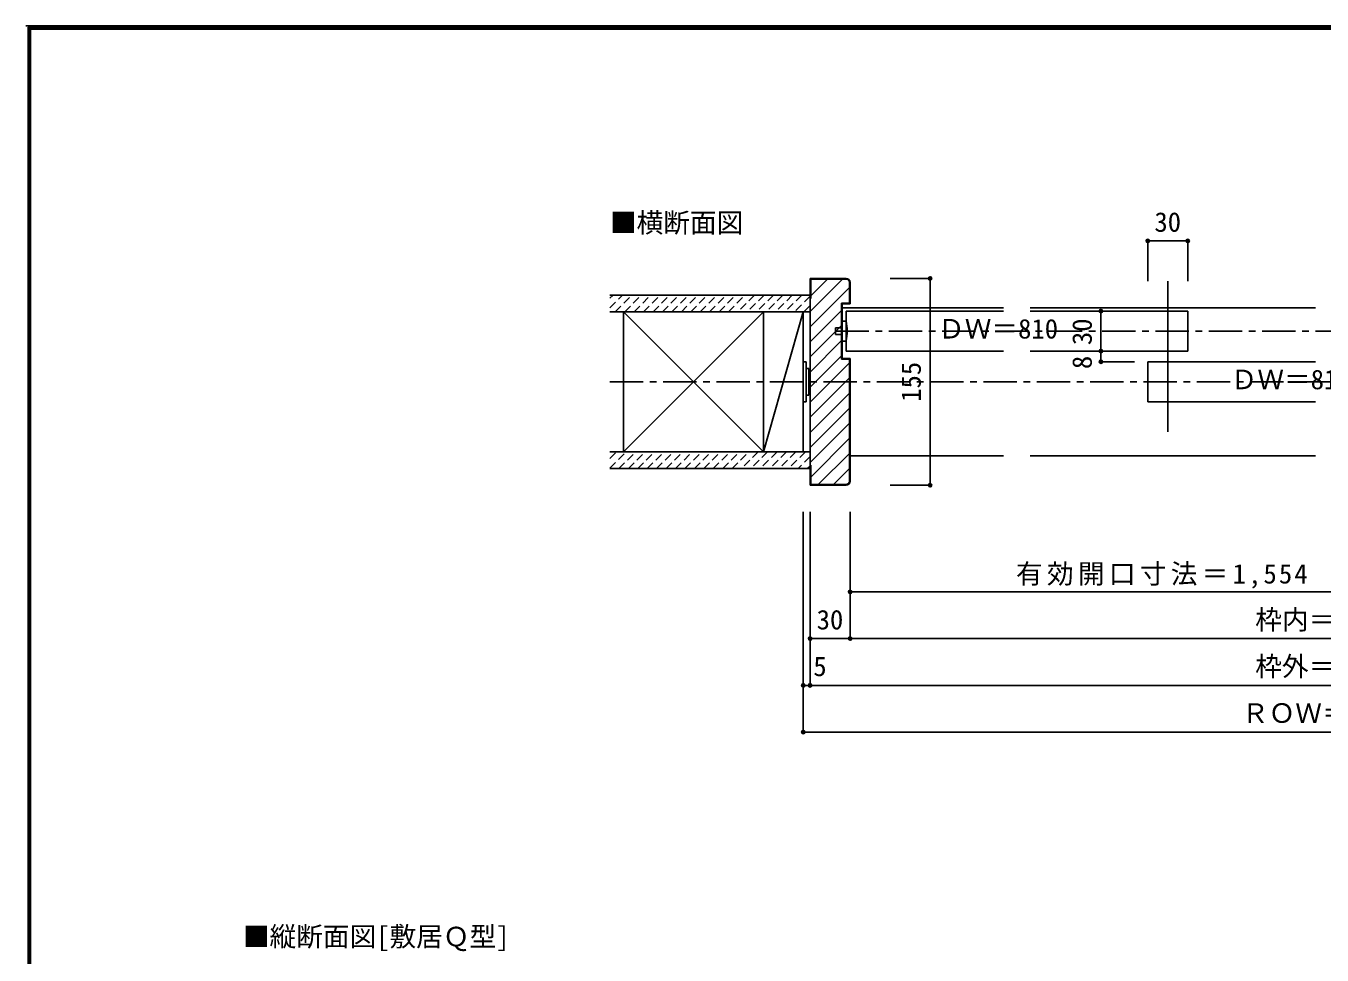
# Model space of a CAD drawing. Units: millimetres at full size, sheet at 1:5; details may follow other scales. Extents: x -975 to 977, y -718 to 697.
# Drawn here: x -975 to -3, y 0 to 697 of the extents above; entities that cross this region are included whole.
import ezdxf
from ezdxf.enums import TextEntityAlignment as Align

# ---------------------------------------------------------------- set-up
doc = ezdxf.new("R2010")
doc.units = ezdxf.units.MM
doc.header["$LTSCALE"] = 5
doc.header["$PDMODE"] = 32
doc.header["$PDSIZE"] = 2.5
doc.linetypes.add('CHAIN1', pattern=[8, 5, -1, 1, -1])
doc.linetypes.add('DASHED1', pattern=[1.8, 1.2, -0.6])
for name, color, linetype in [('0-1_通り芯', 4, 'CHAIN1'), ('0-2_柱', 3, 'Continuous'), ('0-3_仕上げ', 2, 'Continuous'), ('0-4_枠', 3, 'Continuous'), ('0-6_扉', 6, 'Continuous'), ('0-7_金物', 7, 'Continuous'), ('0-A_文字', 7, 'Continuous'), ('0-B_寸法', 7, 'Continuous'), ('0-C_ハッチ', 4, 'DASHED1'), ('F-1_枠', 6, 'Continuous')]:
    doc.layers.add(name, color=color, linetype=linetype)
doc.styles.add('ＭＳ ゴシック', font='')
doc.styles.get('ＭＳ ゴシック').set_extended_font_data('MS Gothic')

msp = doc.modelspace()

# ---------------------------------------------------------------- linework, layer by layer
at = {"layer": '0-1_通り芯'}
for p, q in [((-368.164, 468), (360.47, 468)), ((-537.164, 430), (483.135, 430))]:
    msp.add_line(p, q, dxfattribs=at)
at = {"layer": '0-2_柱', "color": 7}
for p, q in [((-422.043, 377.5), (-527.043, 482.5)), ((-422.043, 482.5), (-527.043, 377.5)), ((-392.164, 482.5), (-422.043, 377.5))]:
    msp.add_line(p, q, dxfattribs=at)
at = {"layer": '0-2_柱'}
for p, q in [((-527.043, 482.5), (-527.043, 377.5)), ((-422.043, 482.5), (-422.043, 377.5)), ((-392.164, 377.5), (-392.164, 482.5))]:
    msp.add_line(p, q, dxfattribs=at)
at = {"layer": '0-3_仕上げ'}
for p, q in [((-537.164, 495), (-387.164, 495)), ((-537.164, 482.5), (-387.164, 482.5)), ((-537.164, 377.5), (-387.164, 377.5)), ((-537.164, 365), (-387.164, 365))]:
    msp.add_line(p, q, dxfattribs=at)
at = {"layer": '0-4_枠'}
for p, q in [((-387.164, 507.5), (-387.164, 352.5)), ((-360.164, 507.5), (-387.164, 507.5)), ((-357.664, 504.5), (-357.664, 489)), ((-357.164, 504.5), (-357.164, 488.5)), ((-386.664, 492.5), (-387.164, 492.5)), ((-363.664, 489), (-357.664, 489)), ((-363.664, 489), (-363.664, 447)), ((-363.164, 488.5), (-357.164, 488.5)), ((-363.164, 488.5), (-363.164, 447.5)), ((-363.164, 447.5), (-357.164, 447.5)), ((-357.164, 355.5), (-357.164, 447.5)), ((-363.664, 447), (-357.664, 447)), ((-357.664, 355.5), (-357.664, 447)), ((-386.664, 367.5), (-387.164, 367.5)), ((-386.664, 367.5), (-386.664, 353)), ((-360.164, 352.5), (-387.164, 352.5)), ((-386.664, 353), (-360.164, 353))]:
    msp.add_line(p, q, dxfattribs=at)
at = {"layer": '0-4_枠', "color": 4}
for p, q in [((-363.164, 485.5), (-241.996, 485.5)), ((-221.996, 485.5), (-8.159, 485.5)), ((-357.164, 374.5), (-241.996, 374.5)), ((-221.996, 374.5), (-8.159, 374.5))]:
    msp.add_line(p, q, dxfattribs=at)
at = {"layer": '0-4_枠'}
msp.add_lwpolyline([(-386.664, 492.5), (-386.664, 507), (-360.164, 507)], dxfattribs=at)
for centre, radius, start, end in [((-360.164, 504.5), 3, 0, 90), ((-360.164, 504.5), 2.5, 0, 90), ((-360.164, 355.5), 2.5, 270, 0), ((-360.164, 355.5), 3, 270, 0)]:
    msp.add_arc(centre, radius, start, end, dxfattribs=at)
at = {"layer": '0-6_扉'}
for p, q in [((-975, 696.667), (975, 696.667)), ((-360.164, 483), (-241.996, 483)), ((-360.164, 483), (-360.164, 453)), ((-221.996, 483), (-103.953, 483)), ((-103.953, 453), (-103.953, 483)), ((-360.164, 453), (-241.996, 453)), ((-221.996, 453), (-103.953, 453)), ((-133.953, 445), (-8.159, 445)), ((-133.953, 445), (-133.953, 415)), ((-133.953, 415), (-8.159, 415))]:
    msp.add_line(p, q, dxfattribs=at)
at = {"layer": '0-6_扉', "color": 3}
msp.add_line((-118.827, 505.5), (-118.827, 392.5), dxfattribs=at)
at = {"layer": '0-7_金物'}
for p, q in [((-368.164, 470.5), (-368.164, 465.5)), ((-363.164, 470.5), (-368.164, 470.5)), ((-363.164, 475.5), (-363.164, 460.5)), ((-360.164, 475.5), (-363.164, 475.5)), ((-363.164, 465.5), (-368.164, 465.5)), ((-360.164, 460.5), (-363.164, 460.5)), ((-392.164, 445), (-390.164, 445)), ((-392.164, 445), (-392.164, 415)), ((-390.164, 445), (-390.164, 415)), ((-390.164, 440), (-388.164, 440)), ((-388.164, 440), (-388.164, 420)), ((-388.164, 439), (-387.164, 439)), ((-390.164, 420), (-388.164, 420)), ((-388.164, 421), (-387.164, 421)), ((-392.164, 415), (-390.164, 415))]:
    msp.add_line(p, q, dxfattribs=at)
msp.add_arc((-390.615, 468), 31.361, 346.16368, 13.83629, dxfattribs=at)
at = {"layer": '0-B_寸法', "color": 4}
for p, q in [((-103.953, 505.5), (-103.953, 535.5)), ((-297.164, 507.5), (-327.164, 507.5)), ((-297.164, 352.5), (-297.164, 507.5)), ((-143.953, 483), (-168.999, 483)), ((-168.999, 483), (-168.999, 445)), ((-143.953, 453), (-168.999, 453)), ((-168.999, 445), (-143.953, 445)), ((-297.164, 352.5), (-327.164, 352.5)), ((-392.164, 167.5), (-392.164, 332.5)), ((-387.164, 202.5), (-387.164, 332.5)), ((-357.164, 237.5), (-357.164, 332.5)), ((-357.164, 272.5), (104.259, 272.5)), ((390.47, 237.5), (-387.164, 237.5)), ((-392.164, 202.5), (-387.164, 202.5)), ((-392.164, 167.5), (395.47, 167.5))]:
    msp.add_line(p, q, dxfattribs=at)
for points in [[(-133.953, 505.5), (-133.953, 535.5), (-103.953, 535.5)], [(-387.164, 202.5), (390.47, 202.5), (390.47, 332.5)]]:
    msp.add_lwpolyline(points, dxfattribs=at)
at = {"layer": '0-B_寸法'}
for p in [(-133.953, 535.5), (-103.953, 535.5), (-297.164, 507.5), (-168.999, 483), (-168.999, 453), (-168.999, 445), (-297.164, 352.5), (-357.164, 272.5), (-387.164, 237.5), (-357.164, 237.5), (-392.164, 202.5), (-387.164, 202.5), (-392.164, 167.5)]:
    msp.add_point(p, dxfattribs=at)
at = {"layer": '0-C_ハッチ', "linetype": 'Continuous'}
for p, q in [((-362.728, 507), (-387.164, 482.564)), ((-374.042, 507), (-386.664, 494.378)), ((-357.664, 500.75), (-387.164, 471.25)), ((-363.664, 483.436), (-387.164, 459.936)), ((-363.664, 472.123), (-387.164, 448.623)), ((-363.664, 460.809), (-387.164, 437.309)), ((-363.664, 449.495), (-387.164, 425.995)), ((-357.664, 444.182), (-387.164, 414.682)), ((-357.664, 432.868), (-387.164, 403.368)), ((-357.664, 421.554), (-387.164, 392.054)), ((-357.664, 410.24), (-387.164, 380.74)), ((-357.664, 398.927), (-387.164, 369.427)), ((-357.664, 387.613), (-386.664, 358.613)), ((-357.664, 376.299), (-380.963, 353)), ((-357.664, 364.986), (-369.65, 353))]:
    msp.add_line(p, q, dxfattribs=at)
at = {"layer": '0-C_ハッチ'}
for p, q in [((-537.164, 485.53), (-527.694, 495)), ((-537.164, 492.601), (-534.765, 495)), ((-533.123, 482.5), (-520.623, 495)), ((-526.052, 482.5), (-513.552, 495)), ((-518.98, 482.5), (-506.48, 495)), ((-511.909, 482.5), (-499.409, 495)), ((-504.838, 482.5), (-492.338, 495)), ((-497.767, 482.5), (-485.267, 495)), ((-490.696, 482.5), (-478.196, 495)), ((-483.625, 482.5), (-471.125, 495)), ((-476.554, 482.5), (-464.054, 495)), ((-469.483, 482.5), (-456.983, 495)), ((-462.412, 482.5), (-449.912, 495)), ((-455.341, 482.5), (-442.841, 495)), ((-448.27, 482.5), (-435.77, 495)), ((-428.699, 495), (-441.199, 482.5)), ((-421.628, 495), (-434.128, 482.5)), ((-414.557, 495), (-427.057, 482.5)), ((-407.486, 495), (-419.986, 482.5)), ((-400.414, 495), (-412.914, 482.5)), ((-393.343, 495), (-405.843, 482.5)), ((-387.164, 494.108), (-398.772, 482.5)), ((-387.164, 487.037), (-391.701, 482.5)), ((-537.164, 365.322), (-524.986, 377.5)), ((-537.164, 372.393), (-532.057, 377.5)), ((-530.414, 365), (-517.914, 377.5)), ((-523.343, 365), (-510.843, 377.5)), ((-516.272, 365), (-503.772, 377.5)), ((-509.201, 365), (-496.701, 377.5)), ((-502.13, 365), (-489.63, 377.5)), ((-495.059, 365), (-482.559, 377.5)), ((-487.988, 365), (-475.488, 377.5)), ((-480.917, 365), (-468.417, 377.5)), ((-473.846, 365), (-461.346, 377.5)), ((-466.775, 365), (-454.275, 377.5)), ((-459.704, 365), (-447.204, 377.5)), ((-452.633, 365), (-440.133, 377.5)), ((-445.562, 365), (-433.062, 377.5)), ((-425.991, 377.5), (-438.491, 365)), ((-418.92, 377.5), (-431.42, 365)), ((-411.848, 377.5), (-424.348, 365)), ((-404.777, 377.5), (-417.277, 365)), ((-397.706, 377.5), (-410.206, 365)), ((-390.635, 377.5), (-403.135, 365)), ((-387.164, 373.9), (-396.064, 365)), ((-387.164, 366.829), (-388.993, 365))]:
    msp.add_line(p, q, dxfattribs=at)
at = {"layer": 'F-1_枠'}
for p, q in [((-973.347, 695.833), (-973.347, -700.833)), ((-973.347, 695.833), (976.653, 695.833)), ((-973.347, 695), (976.653, 695)), ((-973.347, 694.167), (976.653, 694.167)), ((-972.514, 695.833), (-972.514, -700.833)), ((-971.68, 695.833), (-971.68, -700.833))]:
    msp.add_line(p, q, dxfattribs=at)

# ---------------------------------------------------------------- texts
at = {"layer": '0-A_文字', "style": 'ＭＳ ゴシック'}
for s, p in [('■横断面図', (-537.164, 537.5)), ('■縦断面図[敷居Ｑ型]', (-812.347, 2.5))]:
    msp.add_text(s, height=14.66, dxfattribs=at).set_placement(p, align=Align.BOTTOM_LEFT)
at = {"layer": '0-B_寸法', "style": 'ＭＳ ゴシック'}
for s, p in [('30', (-128.953, 538)), ('ＤＷ＝810', (-291.121, 458)), ('ＤＷ＝810', (-71.773, 420)), ('30', (-382.164, 240)), ('枠内＝2,364', (-53.347, 240)), ('5', (-384.664, 205)), ('枠外＝2,424', (-53.347, 205)), ('ＲＯＷ＝2,434', (-63.347, 170))]:
    msp.add_text(s, height=14.66, dxfattribs=at).set_placement(p, align=Align.BOTTOM_LEFT)
for s, p in [('30', (-171.499, 457.5)), ('8', (-171.499, 439.5)), ('155', (-299.664, 415))]:
    msp.add_text(s, height=14.66, rotation=90, dxfattribs=at).set_placement(p, align=Align.BOTTOM_LEFT)
at = {"layer": '0-B_寸法', "insert": (-232.703, 275), "char_height": 14.66, "attachment_point": 7, "style": 'ＭＳ ゴシック'}
msp.add_mtext('\\T1.16;有効開口寸法＝1,554', dxfattribs=at)

doc.saveas('drawing.dxf')
